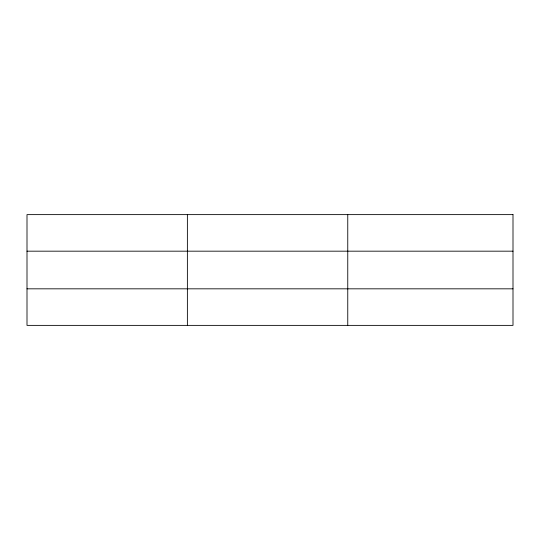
<?xml version="1.0" encoding="UTF-8"?>
<svg xmlns="http://www.w3.org/2000/svg" width="540" height="540" viewBox="0 0 540 540"><rect width="100%" height="100%" fill="white"/><g stroke="black" fill="none" stroke-linecap="round" stroke-linejoin="round"><path stroke-width="0.81" d="M187.38 214.623L187.38 325.377M347.76 214.623L347.76 325.377M27 251.174L513 251.174M27 288.826L513 288.826M513 214.623L513 325.377L27 325.377L27 214.623L513 214.623"/></g></svg>
